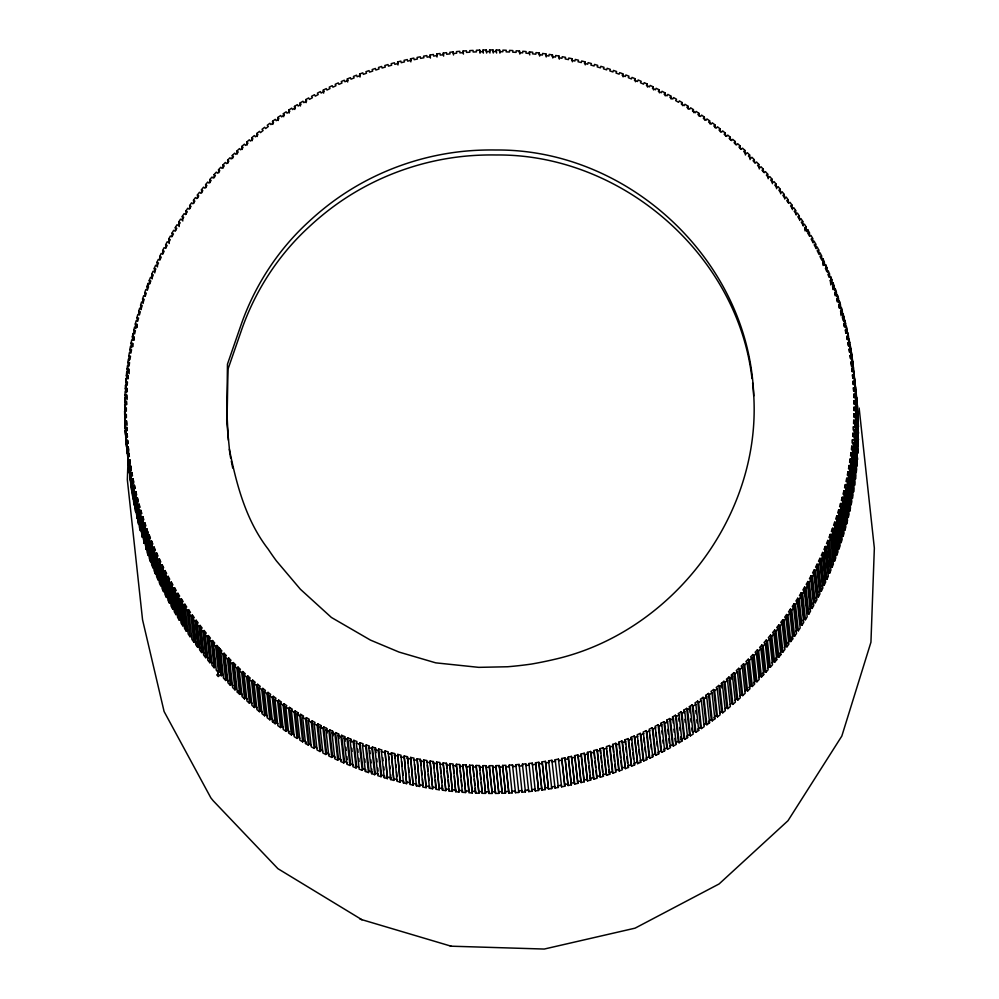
<?xml version="1.0" encoding="UTF-8"?>
<svg xmlns="http://www.w3.org/2000/svg" width="999" height="999" viewBox="0 0 999 999"><rect width="100%" height="100%" fill="white"/><g stroke="black" fill="none" stroke-linecap="round" stroke-linejoin="round"><path stroke-width="1.5" d="M443.618 56.144L443.281 53.072L446.541 52.66L446.728 54.271L450.025 53.884L449.837 52.273L453.159 51.923L453.321 53.534L456.63 53.209L456.468 51.586L459.79 51.299L459.915 52.91L463.236 52.647L463.099 51.024L466.433 50.787L466.521 52.41L469.842 52.198L469.742 50.587L473.076 50.4L473.139 52.023L476.461 51.873L476.386 50.25L479.72 50.137L479.757 51.761L483.079 51.673L483.041 50.037L486.301 49.987L486.301 51.611L489.622 51.573L489.622 49.95L492.944 49.95L492.919 51.573L496.241 51.598L496.266 49.975L499.587 50.037L499.537 51.661L502.859 51.748L502.909 50.125L506.231 50.237L506.143 51.861L509.465 52.01L509.552 50.375L512.862 50.562L512.749 52.173L516.071 52.385L516.183 50.762L519.492 50.999L519.355 52.61L522.664 52.872L522.802 51.249L526.111 51.548L525.936 53.159L529.245 53.484L529.42 51.873L532.717 52.223L532.517 53.834L535.814 54.221L536.013 52.597L539.31 53.009L539.085 54.62L542.382 55.057L542.607 53.447L545.904 53.921L545.641 55.519L548.926 56.019L549.175 54.408L552.459 54.945L552.172 56.543L555.444 57.093L555.731 55.494L559.015 56.081L558.691 57.68L561.95 58.292L562.275 56.693L565.534 57.343L565.197 58.929L568.443 59.603L568.793 58.017L572.04 58.716L571.665 60.302L574.9 61.026L575.274 59.441L578.458 60.19L578.059 61.763L581.281 62.55L581.68 60.976L584.914 61.801L584.49 63.374L587.687 64.211L588.124 62.637L591.358 63.524L590.884 65.085L594.08 65.984L594.542 64.423L597.689 65.347L597.202 66.896L600.374 67.857L600.861 66.309L603.995 67.283L603.471 68.831L606.63 69.843L607.155 68.294L610.339 69.356L609.79 70.892L612.924 71.953L613.473 70.417L616.583 71.516L616.008 73.039L619.118 74.163L619.692 72.64L622.789 73.789L622.19 75.312L625.274 76.486L625.886 74.975L628.958 76.186L628.334 77.685L631.393 78.933L632.03 77.422L635.102 78.696L634.44 80.182L637.474 81.481L638.149 79.982L641.196 81.306L640.496 82.792L643.518 84.141L644.218 82.655L647.177 84.016L646.465 85.477L649.462 86.888L650.174 85.415L653.196 86.863L652.447 88.312L655.419 89.773L656.156 88.312L659.09 89.785L658.329 91.234L661.263 92.732L662.037 91.296L664.947 92.82L664.16 94.256L667.07 95.817L667.869 94.381L670.766 95.979L669.942 97.39L672.814 99.001L673.638 97.59L676.523 99.238L675.674 100.624L678.521 102.298L679.37 100.899L682.18 102.572L681.293 103.946L684.115 105.669L684.989 104.283L687.836 106.044L686.925 107.417L689.71 109.178L690.621 107.817L693.381 109.603L692.457 110.951L695.204 112.762L696.128 111.413L698.875 113.262L697.914 114.585L700.636 116.458L701.585 115.122L704.307 117.02L703.333 118.344L706.006 120.255L706.992 118.943L709.627 120.854L708.628 122.153L711.276 124.113L712.275 122.815L714.884 124.8L713.86 126.074L716.47 128.084L717.494 126.811L720.092 128.846L719.043 130.107L721.615 132.155L722.664 130.894L725.237 132.992L724.163 134.241L726.698 136.339L727.771 135.09L730.257 137.2L729.17 138.424L731.655 140.572L732.754 139.348L735.227 141.521L734.103 142.72L736.563 144.905L737.674 143.706L740.122 145.929L738.985 147.115L741.395 149.35L742.532 148.164L744.904 150.399L743.743 151.561L746.103 153.846L747.277 152.672L749.612 154.97L748.438 156.119L750.761 158.429L751.947 157.293L754.257 159.64L753.059 160.764L755.344 163.124L756.543 162L758.79 164.36L757.567 165.459L759.802 167.857L761.026 166.758L763.248 169.168L762 170.255L764.198 172.69L765.446 171.616L767.657 174.113L766.395 175.175L768.556 177.647L769.817 176.586L771.915 179.058L770.641 180.095L772.739 182.605L774.025 181.568L776.111 184.103L774.812 185.115L776.872 187.675L778.171 186.663L780.194 189.211L778.883 190.21L780.893 192.795L782.205 191.796L784.215 194.43L782.879 195.404L784.852 198.027L786.188 197.053L788.124 199.7L786.775 200.649L788.686 203.297L790.047 202.36L791.932 205.02L790.559 205.944L792.419 208.629L793.793 207.717L795.616 210.389L794.23 211.288L796.041 214.011L797.427 213.124L799.225 215.871L797.826 216.746L799.587 219.493L800.998 218.631L802.734 221.403L801.31 222.24L803.021 225.025L804.445 224.188L806.118 226.973L804.694 227.797L806.343 230.607L807.779 229.795L809.427 232.655L807.979 233.441L809.59 236.288L811.038 235.502L812.599 238.311L811.138 239.073L812.686 241.958L814.148 241.184L815.684 244.081L814.197 244.817L815.696 247.727L817.182 246.978L818.681 249.95L817.182 250.662L818.631 253.584L820.117 252.872L821.528 255.794L820.017 256.481L821.415 259.428L822.914 258.753L824.287 261.738L822.776 262.4L824.1 265.372L825.624 264.723L826.935 267.72L825.399 268.356L826.685 271.353L828.208 270.729L829.457 273.738L827.921 274.35L829.145 277.372L830.681 276.773L831.88 279.795L830.319 280.369L831.493 283.416L833.041 282.842L834.165 285.876L832.604 286.426L833.715 289.498L835.276 288.948L836.363 292.058L834.789 292.582L835.851 295.667L837.412 295.155L838.423 298.202L836.85 298.701L837.836 301.81L839.422 301.311L840.384 304.445L838.798 304.907L839.734 308.029L841.32 307.567L842.232 310.701L840.634 311.139L841.508 314.285L843.106 313.848L843.955 316.995L842.344 317.407L843.168 320.554L844.767 320.155L845.554 323.301L843.943 323.688L844.704 326.86L846.315 326.473L847.04 329.645L845.429 329.982L846.128 333.167L847.739 332.829L848.426 336.051L846.802 336.376L847.439 339.573L849.063 339.26L849.674 342.432L848.039 342.719L848.626 345.929L850.249 345.642L850.811 348.876L849.175 349.138L849.699 352.36L851.335 352.098L851.822 355.282L850.174 355.519L850.636 358.741L852.284 358.504L852.721 361.763L851.073 361.963L851.473 365.197L853.121 364.997L853.496 368.256L851.847 368.431L852.184 371.665L853.833 371.491L854.145 374.75L852.497 374.9L852.784 378.146L854.432 378.009L854.682 381.193L853.034 381.318L853.246 384.565L854.907 384.453L858.091 417.082L858.228 420.354L855.394 394.23L853.733 394.293L853.845 397.552L855.494 397.49L858.328 423.613L858.403 426.873L855.569 400.749L853.908 400.786L853.958 404.046L855.606 404.021L858.466 433.404L855.619 407.28L853.97 407.28L853.945 410.539L855.606 410.539L858.391 439.922L855.606 410.539M125.325 414.086L124.7 404.67L126.349 404.695L126.423 401.436L124.763 401.411L124.863 398.151L126.511 398.201L126.648 394.942L124.987 394.892L125.15 391.633L126.798 391.72L126.985 388.461L125.325 388.374L125.549 385.127L127.198 385.239L127.447 381.98L125.787 381.868L126.074 378.621L127.722 378.758L128.022 375.512L126.374 375.374L126.711 372.127L128.359 372.302L128.721 369.056L127.073 368.881L127.472 365.646L129.121 365.846L129.545 362.612L127.897 362.4L128.359 359.165L129.995 359.403L130.482 356.168L128.834 355.944L129.358 352.709L130.994 352.972L131.531 349.75L129.895 349.5L130.457 346.341L132.093 346.628L132.692 343.419L131.069 343.132L131.706 339.922L133.329 340.234L133.991 337.038L132.368 336.713L133.054 333.516L134.678 333.853L135.389 330.669L133.779 330.332L134.528 327.135L136.139 327.51L136.925 324.338L135.315 323.963L136.126 320.766L137.725 321.178L138.574 318.019L136.963 317.607L137.825 314.498L139.423 314.935L140.31 311.788L138.724 311.363L139.648 308.192L141.246 308.654L142.195 305.532L140.609 305.07L141.583 301.973L143.157 302.46L144.168 299.35L142.595 298.863L143.644 295.729L145.217 296.241L146.291 293.157L144.718 292.632L145.817 289.573L147.365 290.11L148.501 287.038L146.94 286.501L148.089 283.441L149.638 284.016L150.824 280.969L149.276 280.394L150.487 277.36L152.023 277.959L153.259 274.925L151.723 274.325L152.997 271.303L154.52 271.94L155.819 268.931L154.296 268.294L155.619 265.297L157.13 265.946L158.491 262.962L156.968 262.312L158.329 259.378L159.828 260.065L161.239 257.105L159.74 256.418L161.189 253.446L162.675 254.158L164.136 251.224L162.65 250.512L164.123 247.615L165.597 248.351L167.12 245.442L165.647 244.705L167.208 241.758L168.669 242.52L170.242 239.648L168.781 238.886L170.379 236.026L171.828 236.813L173.451 233.953L172.003 233.167L173.651 230.319L175.087 231.144L176.761 228.321L175.337 227.497L177.01 224.738L178.421 225.574L180.157 222.789L178.746 221.94L180.519 219.143L181.918 220.005L183.691 217.245L182.293 216.383L184.091 213.649L185.477 214.535L187.3 211.813L185.926 210.926L187.775 208.217L189.136 209.128L191.021 206.431L189.66 205.519L191.571 202.834L192.919 203.771L194.855 201.111L193.506 200.175L195.442 197.565L196.766 198.526L198.751 195.904L197.415 194.93L199.45 192.295L200.762 193.282L202.797 190.684L201.486 189.698L203.534 187.138L204.82 188.137L206.905 185.589L205.607 184.578L207.717 182.03L208.991 183.067L211.114 180.557L209.84 179.52L211.963 177.048L213.224 178.109L215.384 175.624L214.136 174.575L216.321 172.128L217.557 173.202L219.768 170.767L218.531 169.68L220.779 167.258L221.99 168.356L224.251 165.959L223.039 164.86L225.337 162.462L226.523 163.586L228.833 161.226L227.635 160.102L229.957 157.78L231.119 158.916L233.466 156.606L232.292 155.457L234.665 153.159L235.814 154.321L238.212 152.048L237.05 150.886L239.485 148.601L240.622 149.788L243.044 147.552L241.92 146.366L244.355 144.168L245.467 145.379L247.927 143.182L246.828 141.983L249.313 139.81L250.399 141.034L252.909 138.886L251.823 137.662L254.333 135.552L255.394 136.788L257.942 134.69L256.88 133.441L259.465 131.344L260.502 132.605L263.087 130.544L262.05 129.283L264.66 127.248L265.672 128.534L268.294 126.523L267.27 125.237L269.892 123.264L270.891 124.563L273.551 122.59L272.552 121.291L275.249 119.343L276.224 120.654L278.921 118.731L277.947 117.42L280.657 115.522L281.606 116.858L284.328 114.985L283.391 113.649L286.114 111.813L287.038 113.162L289.797 111.339L288.886 109.99L291.683 108.179L292.582 109.54L295.379 107.767L294.48 106.406L297.302 104.658L298.177 106.031L300.999 104.308L300.137 102.934L302.972 101.236L303.808 102.635L306.668 100.961L305.831 99.575L308.679 97.939L309.49 99.351L312.387 97.727L311.563 96.316L314.498 94.705L315.284 96.141L318.206 94.568L317.42 93.144L320.354 91.596L321.129 93.032L324.076 91.521L323.301 90.085L326.261 88.599L326.998 90.047L329.97 88.586L329.245 87.138L332.205 85.702L332.917 87.175L335.926 85.764L335.214 84.303L338.261 82.905L338.936 84.378L341.97 83.029L341.283 81.543L344.28 80.245L344.93 81.731L347.989 80.432L347.327 78.946L350.399 77.66L351.024 79.171L354.108 77.922L353.471 76.424L356.556 75.2L357.155 76.723L360.252 75.524L359.652 74.013L362.812 72.84L363.386 74.363L366.508 73.227L365.934 71.703L369.043 70.604L369.58 72.14L372.714 71.066L372.177 69.53L375.362 68.469L375.874 70.017L379.033 68.993L378.521 67.445L381.643 66.471L382.118 68.019L385.302 67.058L384.815 65.509L388.012 64.56L388.474 66.134L391.658 65.222L391.208 63.661L394.418 62.775L394.842 64.348L398.052 63.499L397.627 61.926L400.836 61.114L401.236 62.687L404.458 61.901L404.071 60.315L407.28 59.553L407.654 61.139L410.889 60.402L410.527 58.829L413.823 58.104L414.16 59.69L417.407 59.016L417.07 57.43L420.304 56.793L420.616 58.379L423.876 57.767L423.576 56.169L426.81 55.582L427.085 57.18L430.357 56.631L430.082 55.02L433.391 54.483L433.641 56.094L436.925 55.594L436.675 53.983L439.997 53.509L440.209 55.12L443.506 54.683L443.281 53.072M257.68 684.303L260.514 710.426L259.453 711.675L256.618 685.564L257.68 684.303L260.24 686.363L259.191 687.624L262.025 713.748L264.61 715.796L261.775 689.672L262.812 688.398L265.409 690.409L264.373 691.695L267.22 717.806L269.83 719.804L266.995 693.681L267.994 692.382L270.629 694.355L269.63 695.654L272.465 721.765L275.162 723.738L272.315 697.627L273.301 696.315L275.974 698.239L275 699.55L277.834 725.661L280.544 727.572L277.71 701.46L278.671 700.124L281.381 701.997L280.419 703.333L283.254 729.457L285.939 731.268L283.104 705.144L284.028 703.796L286.775 705.631L285.839 706.967L288.686 733.091L291.433 734.889L288.599 708.766L289.51 707.404L292.282 709.178L291.383 710.551L294.218 736.663L297.053 738.436L294.218 712.324L295.092 710.938L297.914 712.662L297.028 714.048L299.862 740.172L302.66 741.845L299.825 715.721L300.687 714.335L303.521 716.008L302.672 717.394L305.507 743.518L308.379 745.179L305.544 719.055L306.381 717.644L309.253 719.268L308.416 720.679L311.263 746.802L314.148 748.401L311.313 722.277L312.125 720.853L315.022 722.427L314.223 723.85L317.058 749.974L319.967 751.51L317.133 725.386L317.907 723.95L320.841 725.474L320.067 726.91L322.902 753.034L325.836 754.507L323.002 728.396L323.751 726.935L326.71 728.408L325.961 729.857L328.796 755.981L331.818 757.429L328.971 731.318L329.695 729.844L332.692 731.256L331.968 732.717L334.802 758.84L337.774 760.214L334.927 734.09L335.627 732.617L338.649 733.965L337.949 735.451L340.784 761.563L343.831 762.911L340.996 736.787L341.658 735.301L344.705 736.6L344.031 738.086L346.878 764.21L349.937 765.484L347.103 739.372L347.739 737.861L350.799 739.11L350.162 740.621L352.997 766.733L356.081 767.956L353.234 741.832L353.846 740.321L356.943 741.52L356.331 743.031L359.165 769.143L362.262 770.316L359.415 744.193L360.002 742.669L363.112 743.805L362.525 745.329L365.372 771.453L368.469 772.552L365.634 746.428L366.196 744.904L369.318 745.978L368.768 747.514L371.603 773.638L374.725 774.687L371.89 748.563L372.415 747.015L375.562 748.039L375.037 749.587L377.872 775.711L381.069 776.71L378.234 750.599L378.733 749.038L381.905 750.012L381.406 751.56L384.24 777.684L387.387 778.621L385.015 750.936L388.211 751.847L390.572 779.52L393.793 780.419L391.396 752.734L394.605 753.583L397.003 781.268L400.174 782.092L397.739 754.395L400.961 755.194L403.384 782.879L406.63 783.653L404.183 755.956L407.417 756.693L409.865 784.402L413.124 785.114L410.639 757.404L413.886 758.091L416.371 785.801L419.63 786.45L417.12 758.74L420.379 759.365L422.889 787.075L426.161 787.674L423.626 759.952L426.898 760.514L429.433 788.236L432.654 788.76L430.082 761.038L433.354 761.55L435.926 789.272L439.223 789.759L436.613 762.025L439.91 762.474L442.507 790.209L445.804 790.621L443.169 762.886L446.466 763.286L449.1 791.021L452.41 791.383L449.737 763.648L453.047 763.973L455.706 791.707L459.016 792.02L456.331 764.272L459.64 764.547L462.325 792.294L465.634 792.532L462.912 764.797L466.233 765.009L468.956 792.756L472.265 792.931L469.518 765.197L472.839 765.346L475.586 793.094L478.908 793.218L476.123 765.471L479.445 765.571L482.23 793.318L485.551 793.381L482.742 765.646L486.063 765.684L488.873 793.431L492.195 793.431L489.36 765.684L492.682 765.671L495.516 793.418L498.838 793.368L495.979 765.621L499.3 765.546L501.96 790.122M485.551 793.381L482.742 765.646M488.873 793.431L486.063 765.684M855.556 413.798L853.908 413.773L853.82 417.033L855.481 417.058L858.216 446.441L855.481 417.058M128.284 453.509L127.335 479.732L142.557 619.83L164.098 711.513L210.876 797.889L213.212 800.773L277.922 868.68L361.975 919.754M478.908 793.218L476.123 765.471M482.23 793.318L481.281 782.479M855.369 420.317L853.72 420.254L853.583 423.514L855.231 423.576L858.079 449.7L857.904 452.959L856.255 452.872M857.904 452.959L855.231 423.576M472.265 792.931L469.518 765.197M475.586 793.094L475.337 788.398M855.069 426.835L853.421 426.748L853.221 430.007L854.869 430.094L857.479 459.465L854.869 430.094M465.634 792.532L462.912 764.797M854.644 433.341L852.996 433.229L852.734 436.476L854.382 436.6L857.229 462.724L856.942 465.971L855.294 465.821M856.942 465.971L854.382 436.6M459.016 792.02L456.331 764.272M462.325 792.294L462.475 790.671L459.165 790.396M854.095 439.847L852.447 439.697L852.135 442.944L853.783 443.094L856.618 469.218L856.268 472.465L854.632 472.277M856.268 472.465L853.783 443.094M452.41 791.383L449.737 763.648M455.706 791.707L454.383 776.273M853.433 446.341L851.785 446.166L851.41 449.4L853.059 449.587L855.893 475.699L855.494 478.946L853.845 478.733M855.494 478.946L852.646 452.822L853.059 449.587M445.804 790.621L443.169 762.886M449.1 791.021L449.313 789.397L446.016 789.01M852.646 452.822L851.011 452.622L850.574 455.856L852.209 456.056L855.057 482.18L854.582 485.414L851.747 459.29L852.209 456.056M439.223 789.759L436.613 762.025M442.507 790.209L442.407 785.526M851.747 459.29L850.112 459.053L849.612 462.287L851.248 462.512L854.095 488.636L853.558 491.87L851.935 491.595L851.598 488.523M853.558 491.87L850.723 465.746L851.248 462.512M432.654 788.76L430.082 761.038M850.723 465.746L849.088 465.484L848.538 468.693L850.174 468.968L853.009 495.079L852.422 498.301L850.798 498.014M852.422 498.301L849.587 472.177L850.174 468.968M426.161 787.674L423.626 759.952M429.433 788.236L429.732 786.638L426.461 786.076M849.587 472.177L847.951 471.89L847.339 475.099L848.975 475.387L851.81 501.51L851.16 504.72L849.537 504.395M851.16 504.72L848.326 478.608L848.975 475.387M419.63 786.45L417.12 758.74M848.326 478.608L846.702 478.284L846.028 481.481L847.651 481.793L850.486 507.917L849.799 511.051L848.176 510.701L847.676 506.093M849.799 511.051L846.952 484.94L847.651 481.793M413.124 785.114L410.639 757.404M416.371 785.801L416.72 784.203L413.474 783.528M846.952 484.94L845.341 484.59L844.605 487.762L846.228 488.124L849.063 514.235L848.301 517.432L846.69 517.057M848.301 517.432L845.454 491.308L846.228 488.124M406.63 783.653L404.183 755.956M845.454 491.308L843.855 490.934L843.056 494.105L844.667 494.48L847.502 520.604L846.677 523.788L845.079 523.376L843.581 509.552M846.677 523.788L843.843 497.664L844.667 494.48M400.174 782.092L397.739 754.395M403.384 782.879L403.796 781.305L400.587 780.506M843.843 497.664L842.244 497.265L841.395 500.412L842.994 500.824L845.828 526.948L844.967 530.057L843.368 529.62L842.706 523.476M844.967 530.057L842.12 503.933L842.994 500.824M393.793 780.419L391.396 752.734M842.12 503.933L840.534 503.496L839.622 506.643L841.22 507.08L844.055 533.191L843.106 536.363L841.52 535.889L838.685 509.777L840.271 510.239L843.106 536.363M840.271 510.239L841.22 507.08M387.387 778.621L385.015 750.936M390.572 779.52L390.709 774.887M838.685 509.777L837.724 512.899L839.31 513.361L842.145 539.485L841.158 542.569L839.585 542.07L836.75 515.959L838.323 516.446L841.158 542.569M838.323 516.446L839.31 513.361M381.069 776.71L381.568 775.162L378.733 749.038M384.24 777.684L384.74 776.136L381.568 775.162M836.75 515.959L835.726 519.055L837.299 519.555L840.134 545.679L839.073 548.813L837.499 548.289L834.664 522.177L836.225 522.689L839.073 548.813M836.225 522.689L837.299 519.555M374.725 774.687L375.249 773.139L372.415 747.015M834.664 522.177L833.578 525.262L835.152 525.786L837.986 551.898L836.887 554.957L835.326 554.408L834.565 556.455M836.887 554.957L834.04 528.846L835.152 525.786M368.469 772.552L369.031 771.016L366.196 744.904M371.603 773.638L371.828 769.03M834.04 528.846L832.492 528.296L831.355 531.356L832.904 531.918L831.742 534.964L834.59 561.076L833.041 560.501M834.59 561.076L835.751 558.029L832.492 528.296M362.262 770.316L362.837 768.793L360.002 742.669M365.372 771.453L365.946 769.929L362.837 768.793M831.742 534.964L830.206 534.378L829.008 537.425L830.556 538.011L829.332 541.046L832.167 567.157L830.631 566.558L827.796 540.434L829.332 541.046M832.167 567.157L833.391 564.123L830.206 534.378M356.081 767.956L356.693 766.445L353.846 740.321M827.796 540.434L826.548 543.456L828.084 544.068L830.918 570.192L829.632 573.201L828.109 572.577L825.274 546.453L826.797 547.09L829.632 573.201M349.937 765.484L350.574 763.985L347.739 737.861M826.797 547.09L828.084 544.068M825.274 546.453L823.975 549.462L825.499 550.087L828.333 576.211L826.985 579.22L825.474 578.558L822.639 552.435L824.15 553.096L826.985 579.22M824.15 553.096L825.499 550.087M343.831 762.911L344.505 761.413L341.658 735.301M822.639 552.435L821.278 555.419L822.789 556.068L825.624 582.192L824.25 585.114L822.764 584.427L819.917 558.316L821.415 559.003L824.25 585.114M824.575 580.544L825.474 578.558M821.415 559.003L822.789 556.068M337.774 760.214L338.461 758.728L335.627 732.617M819.917 558.316L818.506 561.263L820.004 561.95L822.839 588.074L821.378 591.046L819.892 590.334L817.057 564.21L818.543 564.922L821.378 591.046M821.815 586.401L822.764 584.427M818.543 564.922L820.004 561.95M331.818 757.429L332.542 755.968L329.695 729.844M817.057 564.21L815.584 567.145L817.07 567.857L819.904 593.98L818.418 596.865L816.945 596.128L814.11 570.004L815.584 570.754L818.418 596.865M818.918 592.282L819.892 590.334M815.584 570.754L817.07 567.857M325.836 754.507L326.586 753.059L323.751 726.935M814.11 570.004L812.587 572.914L814.06 573.651L816.895 599.775L815.309 602.709L813.86 601.947L811.013 575.824L812.474 576.585L815.309 602.709M815.933 598.064L816.945 596.128M812.474 576.585L814.06 573.651M319.967 751.51L320.754 750.074L317.907 723.95M811.013 575.824L809.44 578.696L810.901 579.47L813.735 605.581L812.125 608.441L810.689 607.654L807.841 581.53L809.29 582.33L812.125 608.441M812.799 603.858L813.86 601.947M809.29 582.33L810.901 579.47M314.148 748.401L314.96 746.977L312.125 720.853M807.841 581.53L806.205 584.378L807.654 585.177L810.489 611.288L808.865 614.073L807.429 613.249L804.595 587.137L806.018 587.949L808.865 614.073M809.59 609.552L810.689 607.654M806.018 587.949L807.654 585.177M308.379 745.179L309.215 743.768L306.381 717.644M804.595 587.137L802.909 589.947L804.332 590.771L807.18 616.883L805.444 619.705L804.033 618.868L801.198 592.744L802.609 593.593L805.444 619.705M802.609 593.593L804.332 590.771M302.66 741.845L303.521 740.446L300.687 714.335M305.507 743.518L306.368 742.12L303.521 740.446M801.198 592.744L799.462 595.529L800.873 596.378L803.708 622.502L801.96 625.237L800.574 624.375L797.726 598.251L799.125 599.125L801.96 625.237M802.884 620.716L804.033 618.868M799.125 599.125L800.873 596.378M297.053 738.436L297.939 737.062L295.092 710.938M797.726 598.251L795.941 600.998L797.339 601.873L800.174 627.996L798.326 630.781L796.952 629.882L794.118 603.758L795.491 604.657L798.326 630.781M795.491 604.657L797.339 601.873M291.433 734.889L292.345 733.528L289.51 707.404M794.118 603.758L792.269 606.48L793.656 607.38L796.49 633.503L794.617 636.201L793.256 635.289L790.421 609.165L791.782 610.089L794.617 636.201M795.716 631.693L796.952 629.882M791.782 610.089L793.656 607.38M285.939 731.268L286.863 729.919L284.028 703.796M790.421 609.165L788.536 611.85L789.897 612.774L792.731 638.885L790.808 641.57L789.46 640.634L786.625 614.51L787.961 615.459L790.808 641.57M791.995 637.075L793.256 635.289M787.961 615.459L789.897 612.774M280.544 727.572L281.506 726.248L278.671 700.124M786.625 614.51L784.677 617.17L786.026 618.106L788.86 644.23L786.925 646.84L785.589 645.866L782.754 619.742L784.078 620.716L786.925 646.84M787.524 643.281L789.46 640.634M784.078 620.716L786.026 618.106M275.162 723.738L276.136 722.427L273.301 696.315M782.754 619.742L780.768 622.365L782.092 623.339L784.927 649.45L782.929 652.035L781.618 651.048L778.783 624.924L780.094 625.923L782.929 652.035M784.265 647.614L785.589 645.866M780.094 625.923L782.092 623.339M269.83 719.804L270.829 718.506L267.994 692.382M272.465 721.765L273.476 720.479L270.829 718.506M778.783 624.924L776.747 627.509L778.046 628.508L780.893 654.62L778.833 657.192L777.534 656.168L774.7 630.057L775.986 631.068L778.833 657.192M781.618 651.048L779.582 653.633L780.893 654.62M775.986 631.068L778.046 628.508M264.61 715.796L265.647 714.51L262.812 688.398M774.7 630.057L772.614 632.604L773.9 633.616L776.747 659.74L774.625 662.275L773.351 661.238L770.516 635.114L768.381 637.624L769.655 638.661L772.489 664.785L770.304 667.307L769.055 666.246L766.221 640.122L764.035 642.594L765.296 643.656L768.131 669.78L765.933 672.215L764.71 671.128L761.862 645.017L759.64 647.439L760.876 648.526L763.711 674.65L761.45 677.072L760.251 675.961L757.404 649.837L755.144 652.235L756.355 653.334L759.19 679.457L756.93 681.805L755.731 680.681L752.896 654.557L750.586 656.905L751.772 658.029L754.62 684.153L752.297 686.475L751.123 685.326L748.288 659.203L745.928 661.513L747.102 662.662L749.937 688.786L747.552 691.083L746.403 689.909L743.568 663.798L741.171 666.058L742.319 667.232L745.154 693.343L742.719 695.616L741.595 694.43L738.748 668.319L736.313 670.541L737.437 671.728L740.284 697.851L737.836 700.037L736.725 698.838L733.89 672.714L731.418 674.899L731.917 679.507M777.534 656.168L775.449 658.716L776.747 659.74M774.625 662.275L771.777 636.151L773.9 633.616M771.927 662.911L773.351 661.238M770.304 667.307L767.469 641.183L769.655 638.661M252.66 680.144L255.494 706.268L254.42 707.504L251.586 681.393L252.66 680.144L255.182 682.255L254.108 683.503L256.943 709.615L259.453 711.675M767.607 667.894L769.055 666.246M765.933 672.215L763.099 646.091L765.296 643.656M247.715 675.898L250.549 702.01L249.45 703.234L246.616 677.122L247.715 675.898L250.2 678.046L249.101 679.27L251.935 705.394L254.42 707.504M764.71 671.128L762.474 673.563L763.711 674.65M761.45 677.072L758.616 650.948L760.876 648.526M242.819 671.54L245.654 697.664L244.543 698.863L241.696 672.739L242.819 671.54L245.267 673.738L244.143 674.937L246.978 701.061L249.45 703.234M758.74 677.559L760.251 675.961M237.999 667.082L240.834 693.206L239.698 694.38L236.85 668.256L237.999 667.082L240.397 669.33L239.261 670.504L242.095 696.628L244.543 698.863M756.93 681.805L754.083 655.681L756.355 653.334M753.421 683.029L755.731 680.681M752.297 686.475L749.45 660.351L751.772 658.029M233.291 662.574L236.139 688.698L234.965 689.847L232.13 663.736L233.291 662.574L235.652 664.859L234.49 666.021L237.325 692.132L239.698 694.38M237.325 692.132L238.499 690.971M748.763 687.637L751.123 685.326M747.552 691.083L744.717 664.959L747.102 662.662M228.659 657.966L231.493 684.078L230.307 685.227L227.472 659.103L228.659 657.966L230.981 660.289L229.795 661.425L232.63 687.549L234.965 689.847M744.804 691.42L746.403 689.909M742.719 695.616L739.884 669.505L742.319 667.232M224.088 653.259L226.923 679.37L225.712 680.494L222.877 654.37L224.088 653.259L226.361 655.619L225.162 656.743L227.997 682.854L230.307 685.227M739.972 695.916L741.595 694.43M737.836 700.037L734.989 673.925L737.437 671.728M219.63 648.501L222.477 674.625L221.241 675.724L218.406 649.6L219.63 648.501L221.865 650.911L220.642 651.997L223.476 678.121L225.712 680.494M735.077 700.287L736.725 698.838M216.895 645.491L219.743 671.615L218.494 672.702L215.659 646.578L216.895 645.491L219.106 647.926L219.942 655.606M221.241 675.724L217.869 649.013L219.106 647.926M220.704 675.124L221.94 674.038M732.517 676.111L735.351 702.222L732.854 704.382L730.019 678.271L732.517 676.111L731.418 674.899M730.019 678.271L728.945 677.035L726.423 679.183L727.509 680.406L730.344 706.53L727.834 708.628L726.773 707.379L723.925 681.268L721.378 683.353L721.877 687.961M730.094 704.582L731.78 703.159L728.945 677.035M212.537 640.546L215.372 666.67L214.111 667.732L211.276 641.608L212.537 640.546L214.698 643.019L213.436 644.08L216.271 670.192L218.494 672.702M727.834 708.628L724.987 682.504L727.509 680.406M725.062 708.778L726.773 707.379M208.316 635.601L211.164 661.725L209.877 662.762L207.043 636.638L208.316 635.601L210.439 638.111L209.153 639.148L212 665.272L214.111 667.732M722.439 684.602L725.274 710.726L722.689 712.811L719.842 686.688L722.439 684.602L721.378 683.353M719.842 686.688L718.805 685.426L716.221 687.474L717.257 688.736L720.092 714.859L717.482 716.882L716.47 715.596L713.636 689.485L711.001 691.483L712.025 692.769L714.859 718.893L712.237 720.853L711.238 719.555L708.403 693.431L705.744 695.391L706.081 698.463M719.917 712.911L721.653 711.55L718.805 685.426M204.171 630.544L207.005 656.668L205.707 657.679L202.872 631.555L204.171 630.544L206.244 633.091L204.945 634.103L207.78 660.227L209.877 662.762M717.482 716.882L714.647 690.771L717.257 688.736M716.47 715.596L713.848 717.607L714.859 718.893M200.125 625.436L202.972 651.548L201.648 652.547L198.813 626.423L200.125 625.436L202.148 628.009L200.836 629.008L203.671 655.119L205.707 657.679M712.237 720.853L709.39 694.73L712.025 692.769M711.238 719.555L708.578 721.515L709.565 722.814L706.867 724.762L705.906 723.438L703.071 697.314L700.361 699.225L701.335 700.549L704.17 726.673L701.448 728.546L700.511 727.222L697.677 701.098L694.942 702.959L695.878 704.295L698.713 730.419L695.928 732.279L695.004 730.931L692.17 704.807L689.397 706.618L690.072 712.762M196.191 620.267L199.038 646.39L197.702 647.364L194.867 621.241L196.191 620.267L198.164 622.889L196.84 623.851L199.675 649.974L201.648 652.547M706.867 724.762L704.033 698.638L706.73 696.69L705.744 695.391M704.108 724.712L705.906 723.438M192.332 614.997L195.167 641.121L193.818 642.07L190.984 615.946L192.332 614.997L194.256 617.644L192.907 618.593L195.742 644.717L197.702 647.364M701.448 728.546L698.613 702.434L701.335 700.549M700.511 727.222L697.777 729.083L698.713 730.419M191.408 635.801L190.047 636.725L187.213 610.601L188.574 609.677L190.447 612.362L189.086 613.286L190.984 615.946M695.928 732.279L693.081 706.156L695.878 704.295M693.169 732.13L695.004 730.931M187.737 630.369L186.351 631.268L183.516 605.144L184.89 604.245L186.713 606.967L185.339 607.867L187.213 610.601M690.321 707.966L693.156 734.09L690.409 735.851L687.574 709.74L690.321 707.966L689.397 706.618M684.215 713.199L683.878 710.127L686.675 708.366L687.574 709.74M686.675 708.366L689.522 734.49L686.713 736.251L687.599 737.612L684.777 739.36L683.915 737.974L681.081 711.862L678.246 713.573L679.108 714.947L681.942 741.071L679.108 742.756L678.271 741.358L675.436 715.234L672.564 716.895L673.239 723.039M184.203 624.949L182.805 625.824L179.97 599.7L181.368 598.826L183.142 601.585L181.731 602.459L183.516 605.144M684.777 739.36L681.942 713.236L684.765 711.5L683.878 710.127M681.942 741.071L681.081 739.685L683.915 737.974M180.744 619.43L179.333 620.279L176.486 594.155L177.909 593.306L179.633 596.091L178.209 596.94L179.97 599.7M679.108 742.756L676.273 716.633L679.108 714.947M675.399 743.019L678.271 741.358M174.525 587.674L177.36 613.798L175.936 614.622L173.102 588.498L174.525 587.674L176.199 590.484L174.763 591.308L177.61 617.432L179.333 620.279M673.401 718.293L676.236 744.417L673.326 746.078L670.491 719.954L673.401 718.293L672.564 716.895M667.12 723.226L666.783 720.154L669.68 718.543L670.491 719.954M669.617 746.265L672.514 744.655L669.68 718.543M171.304 582.067L174.138 608.179L172.69 608.978L169.855 582.867L171.304 582.067L172.914 584.902L171.466 585.701L174.313 611.825L175.936 614.622M667.594 721.565L670.429 747.677L667.557 749.25L664.722 723.126L667.594 721.565L666.783 720.154M661.35 726.323L661.013 723.251L663.935 721.69L664.722 723.126M663.935 721.69L666.77 747.814L663.848 749.375L664.635 750.798L661.688 752.334L660.938 750.898L658.091 724.774L655.144 726.285L658.741 753.845L655.781 755.319L655.044 753.858L652.21 727.747L649.225 729.195L652.797 756.767L649.762 758.216L649.063 756.743L646.228 730.631L643.219 732.03L646.753 759.615L643.768 760.963L643.094 759.49L640.259 733.366L637.225 734.715L640.746 762.312L637.674 763.636L634.19 736.026L631.131 737.312L631.468 740.384M170.654 599.388L170.991 602.472L169.53 603.234L166.683 577.122L168.144 576.348L169.718 579.22L168.257 579.982L171.091 606.106L172.69 608.978M661.688 752.334L658.853 726.223L661.8 724.687L661.013 723.251M660.938 750.898L657.979 752.397L658.741 753.845M167.62 593.631L167.957 596.703L166.471 597.452L163.636 571.328L165.11 570.591L166.621 573.488L165.147 574.225L167.982 600.349L169.53 603.234M655.781 755.319L652.946 729.195L655.906 727.722M655.044 753.858L652.072 755.319L652.797 756.767M164.698 587.837L165.035 590.909L163.549 591.633L160.702 565.509L162.2 564.785L163.649 567.719L162.163 568.431L164.997 594.555L166.471 597.452M649.762 758.216L646.927 732.092L649.962 730.656M649.063 756.743L646.053 758.141L646.753 759.615M161.726 580.456L162.225 585.077L160.727 585.764L157.892 559.64L159.39 558.953L160.789 561.9L159.291 562.599L162.125 588.711L163.549 591.633M643.768 760.963L640.933 734.852L643.918 733.491M643.094 759.49L640.059 760.838L640.746 762.312M159.515 579.133L157.992 579.795L155.157 553.683L156.681 553.009L158.017 555.993L156.506 556.655L159.34 582.779L160.727 585.764M637.674 763.636L634.84 737.524L637.899 736.188M637.037 762.15L633.978 763.436L634.627 764.922L631.555 766.196L628.096 738.573L625.012 739.797L625.511 744.417M156.918 573.164L155.382 573.801L152.547 547.677L154.071 547.04L155.369 550.037L153.834 550.674L156.681 576.798L157.992 579.795M631.555 766.196L628.708 740.072L631.78 738.81L631.131 737.312M630.931 764.685L627.847 765.921L628.471 767.432L625.386 768.631L621.952 740.996L618.856 742.17L619.517 748.326M154.433 567.157L152.897 567.757L150.05 541.645L151.586 541.033L152.822 544.055L151.286 544.667L154.121 570.779L155.382 573.801M625.386 768.631L622.552 742.507L625.636 741.308L625.012 739.797M621.69 768.293L624.8 767.12M152.06 561.113L150.512 561.688L147.677 535.576L149.226 534.989L150.399 538.036L148.851 538.623L151.686 564.735L152.897 567.757M619.442 743.693L622.29 769.804L619.193 770.953L616.358 744.829L619.442 743.693L618.856 742.17M613.498 752.11L612.662 744.43L615.784 743.306L616.358 744.829M615.784 743.306L618.631 769.43L615.496 770.554L614.835 764.41M147.665 548.876L146.091 549.4L143.257 523.276L144.818 522.752L145.879 525.836L144.318 526.361L147.153 552.484L148.252 555.594L145.417 529.47L146.978 528.921L148.601 536.6M148.102 531.98L146.541 532.542L147.677 535.576M613.224 745.953L616.071 772.077L612.899 773.189L610.052 747.065L613.224 745.953L612.662 744.43M610.052 747.065L609.527 745.529L606.381 746.603L609.752 774.25L606.568 775.299L606.068 773.75L603.221 747.639L600.062 748.651L600.561 753.258M609.752 774.25L609.215 772.714L612.362 771.653L609.527 745.529M606.568 775.299L603.733 749.175L606.917 748.139M606.068 773.75L602.897 774.762L603.408 776.31L600.287 777.272L596.965 749.6L593.793 750.561L594.617 758.241M145.642 542.744L144.068 543.244L141.234 517.12L142.807 516.62L143.819 519.73L142.233 520.229L146.091 549.4M600.287 777.272L597.452 751.161L600.574 750.187L600.062 748.651M599.812 775.724L596.628 776.673L595.953 770.529M143.731 536.525L142.145 536.987L139.298 510.876L140.896 510.402L141.833 513.523L140.247 513.986L144.068 543.244M594.268 752.11L597.102 778.233L593.906 779.158L591.071 753.034L594.268 752.11L593.793 750.561M588.586 763.124L587.424 752.372L590.621 751.473L591.071 753.034M583.703 778.658L581.031 754.07L584.24 753.234L587.499 780.918L590.709 780.057L590.259 778.496L593.456 777.597L590.621 751.473M138.686 517.707L137.075 518.094L134.241 491.97L135.852 491.595L136.626 494.755L135.015 495.142L137.85 521.266L138.649 524.413L135.814 498.289L137.412 497.877L138.237 501.036L136.638 501.448L139.473 527.572L140.335 530.719L137.5 504.595L139.098 504.158L139.985 507.292L138.386 507.729L142.145 536.987M587.499 780.918L584.665 754.807L587.874 753.933L587.424 752.372M587.075 779.357L583.866 780.194L584.29 781.767L581.068 782.567L577.847 754.869L574.612 755.656L577.847 783.353L574.625 784.103L571.416 756.393L568.181 757.117L571.378 784.827L568.081 785.526L564.91 757.816L561.663 758.491L564.822 786.201L561.588 786.825L561.288 785.226L558.029 785.838L558.329 787.437L555.019 788.024L554.745 786.425L551.473 786.962L551.748 788.573L548.501 789.085L545.417 761.363L542.132 761.85L545.217 789.572L541.895 790.034L538.848 762.312L535.551 762.736L538.598 790.471L535.277 790.883L535.102 789.26L531.793 789.635L531.98 791.245L528.721 791.595L525.736 763.848L522.427 764.173L522.577 765.783L519.255 766.071L519.13 764.447L515.821 764.71L515.946 766.333L512.612 766.558L512.524 764.934L509.203 765.134L509.303 766.757L505.969 766.92L505.906 765.296L502.597 765.434L505.494 793.181L502.16 793.281L499.3 765.546M581.068 782.567L578.234 756.455L581.443 755.644L581.031 754.07M577.447 781.78L580.681 780.993M574.625 784.103L571.778 757.979L574.999 757.23L574.612 755.656M571.016 783.241L574.263 782.517M124.663 407.929L126.324 407.929L126.311 411.188L124.65 411.201L124.675 414.46L126.336 414.423L126.386 417.682L124.738 417.719L124.813 420.979L126.473 420.916L126.586 424.175L124.937 424.238L125.075 427.51L126.736 427.41L126.898 430.669L125.25 430.756L125.449 434.028L131.481 489.298L131.98 492.482L129.133 466.371L130.769 466.096L131.306 469.318L129.67 469.58L132.505 495.704L133.079 498.951L130.245 472.827L131.868 472.527L132.467 475.736L130.832 476.036L133.666 502.147L134.291 505.319L131.443 479.208L133.079 478.883L133.729 482.067L132.105 482.392L135.627 511.75L132.792 485.626L134.415 485.277L135.127 488.461L133.504 488.811L137.075 518.094M568.081 785.526L565.247 759.415L568.543 758.703L568.181 757.117M564.497 784.602L567.757 783.94M561.663 758.491L561.987 760.077L558.753 760.714L558.453 759.115L555.182 759.715L558.329 787.437M551.748 788.573L548.626 760.851L551.91 760.301L552.185 761.9L555.494 761.313L555.182 759.715M548.501 789.085L545.666 762.961L548.901 762.449L548.626 760.851M544.967 787.974L548.251 787.474M129.133 466.371L128.646 463.186L130.282 462.949L129.808 459.715L128.172 459.952L127.722 456.705L129.358 456.493L128.946 453.259L127.31 453.471L126.923 450.212L128.571 450.037L128.209 446.79L126.561 446.978L126.249 443.781L127.897 443.631L127.61 440.384L125.949 440.534L125.687 437.275L127.335 437.15L127.11 433.903L125.449 434.028M541.895 790.034L539.06 763.923L542.37 763.461L542.132 761.85M538.386 788.86L541.683 788.423M535.551 762.736L535.764 764.347L532.442 764.759L532.267 763.149L528.958 763.511L531.98 791.245M519.13 764.447L522.09 792.195L525.412 791.907L525.262 790.284L528.571 789.972L528.721 791.595M512.524 764.934L515.459 792.669L518.781 792.444L518.656 790.821L521.965 790.571L522.09 792.195M855.394 394.23L855.256 390.971L853.608 391.059L853.446 387.799L855.094 387.712M505.969 766.92L508.816 793.044L512.137 792.869L512.05 791.245L515.359 791.058L515.459 792.669M502.597 765.434L505.432 791.558L508.753 791.42L508.816 793.044M499.325 767.17L502.659 767.057M498.813 791.745L502.135 791.658L502.16 793.281M492.682 765.671L492.682 767.294L496.003 767.244L498.838 793.368M492.195 791.807L495.516 791.795M486.038 767.307L489.36 767.319L492.195 793.431M485.576 791.757L488.898 791.795M479.395 767.195L482.717 767.269M478.958 791.595L482.28 791.695M360.065 919.142L451.111 946.19L544.255 949.05L635.089 928.158L719.093 883.953L787.999 820.703L841.832 736.051L870.941 642.232L874.35 548.114L859.128 408.017M472.752 766.97L476.073 767.095M472.352 791.308L475.674 791.47M466.121 766.633L469.43 766.82M465.759 790.908L469.068 791.133L466.233 765.009M459.49 766.171L462.799 766.42M452.872 765.596L456.181 765.896M452.584 789.759L455.881 790.097M446.266 764.897L449.562 765.259M439.672 764.085L442.969 764.51M439.46 788.149L442.744 788.598M433.091 763.149L436.388 763.636M432.917 787.162L436.201 787.674M426.598 762.125L429.807 762.649M420.055 760.951L423.326 761.55M419.955 784.852L423.214 785.476M413.536 759.677L416.795 760.326M407.03 758.278L410.289 758.99M407.018 782.08L410.252 782.816M400.549 756.767L403.796 757.542M394.168 755.157L397.327 755.968M394.243 778.845L397.44 779.707M387.737 753.408L390.959 754.295M387.862 777.047L391.046 777.971M381.406 751.56L384.553 752.497M375.037 749.587L378.234 750.599M375.249 773.139L378.396 774.163M368.768 747.514L371.89 748.563M450.087 945.841L451.111 946.19M369.031 771.016L372.152 772.102M362.525 745.329L365.634 746.428M356.331 743.031L359.415 744.193M356.693 766.445L358.741 767.232M350.162 740.621L353.234 741.832M350.574 763.985L353.634 765.234M344.031 738.086L347.103 739.372M344.505 761.413L347.54 762.724M337.949 735.451L340.996 736.787M338.461 758.728L341.483 760.089M331.968 732.717L334.927 734.09M332.542 755.968L335.527 757.379M325.961 729.857L328.971 731.318M326.586 753.059L329.558 754.52M320.067 726.91L323.002 728.396M320.754 750.074L322.702 751.086M314.223 723.85L317.133 725.386M314.96 746.977L316.895 748.026M308.416 720.679L311.313 722.277M309.215 743.768L311.126 744.854M302.672 717.394L305.544 719.055M297.028 714.048L299.825 715.721M297.939 737.062L299.812 738.211M291.383 710.551L294.218 712.324M292.345 733.528L294.193 734.715M285.839 706.967L288.599 708.766M286.863 729.919L289.61 731.743M791.37 637.974L792.731 638.885M280.419 703.333L283.104 705.144M281.506 726.248L283.316 727.497M275 699.55L277.71 701.46M276.136 722.427L277.922 723.713M269.63 695.654L272.315 697.627M264.373 691.695L266.995 693.681M265.647 714.51L267.382 715.858M259.191 687.624L261.775 689.672M260.514 710.426L262.225 711.8M770.516 635.114L771.777 636.151M254.108 683.503L256.618 685.564M255.494 706.268L257.18 707.679M766.221 640.122L767.469 641.183M249.101 679.27L251.586 681.393M250.549 702.01L252.21 703.446M761.862 645.017L763.099 646.091M244.143 674.937L246.616 677.122M245.654 697.664L247.29 699.125M757.404 649.837L758.616 650.948M239.261 670.504L241.696 672.739M240.834 693.206L242.445 694.692M752.896 654.557L754.083 655.681M234.49 666.021L236.85 668.256M748.288 659.203L749.45 660.351M229.795 661.425L232.13 663.736M231.493 684.078L233.042 685.639M743.568 663.798L744.717 664.959M225.162 656.743L227.472 659.103M226.923 679.37L228.446 680.956M738.748 668.319L739.884 669.505M220.642 651.997L222.877 654.37M733.89 672.714L734.989 673.925M219.743 671.615L221.204 673.239M213.436 644.08L215.659 646.578M731.78 703.159L732.854 704.382M209.153 639.148L211.276 641.608M723.925 681.268L724.987 682.504M211.164 661.725L212.562 663.386M204.945 634.103L207.043 636.638M721.653 711.55L722.689 712.811M207.005 656.668L208.391 658.353M200.836 629.008L202.872 631.555M713.636 689.485L714.647 690.771M202.972 651.548L204.308 653.271M196.84 623.851L198.813 626.423M708.403 693.431L709.39 694.73M199.038 646.39L200.349 648.139M192.907 618.593L194.867 621.241M703.071 697.314L704.033 698.638M195.167 641.121L196.453 642.881M193.818 642.07L191.92 639.41L188.574 609.677M697.677 701.098L698.613 702.434M190.047 636.725L188.174 633.978L184.89 604.245M692.17 704.807L693.081 706.156M186.351 631.268L184.578 628.571L181.368 598.826M689.522 734.49L690.409 735.851M182.805 625.824L181.056 623.051L177.909 593.306M681.081 711.862L681.942 713.236M174.763 591.308L176.486 594.155M675.436 715.234L676.273 716.633M177.36 613.798L178.484 615.671M171.466 585.701L173.102 588.498M672.514 744.655L673.326 746.078M168.257 579.982L169.855 582.867M666.77 747.814L667.557 749.25M165.147 574.225L166.683 577.122M658.091 724.774L658.853 726.223M162.163 568.431L163.636 571.328M652.21 727.747L652.946 729.195M159.291 562.599L160.702 565.509M646.228 730.631L646.927 732.092M156.506 556.655L157.892 559.64M640.259 733.366L640.933 734.852M153.834 550.674L155.157 553.683M634.19 736.026L634.84 737.524M151.286 544.667L152.547 547.677M628.096 738.573L628.708 740.072M148.851 538.623L150.05 541.645M621.952 740.996L622.552 742.507M150.512 561.688L149.375 558.653L146.391 530.444M618.631 769.43L619.193 770.953M144.318 526.361L145.417 529.47M612.362 771.653L612.899 773.189M142.233 520.229L143.257 523.276M603.221 747.639L603.733 749.175M140.247 513.986L141.234 517.12M596.965 749.6L597.452 751.161M138.386 507.729L139.298 510.876M593.456 777.597L593.906 779.158M136.638 501.448L137.5 504.595M584.24 753.234L584.665 754.807M135.015 495.142L135.814 498.289M577.847 754.869L578.234 756.455M133.504 488.811L134.241 491.97M571.416 756.393L571.778 757.979M132.105 482.392L132.792 485.626M564.91 757.816L565.247 759.415M229.358 449.225C236.463 484.44 245.891 520.429 268.269 549.263A263.561 258.541 -6.2 0 0 276.398 560.889L300.387 589.248L331.393 617.457L370.454 640.097L399.026 652.072L435.751 662.849L478.771 667.357L507.604 666.758A397.764 390.197 -6.2 0 0 531.443 664.06A394.63 387.113 -6.2 0 0 554.92 659.265C676.485 631.331 767.232 507.692 752.622 382.929M230.182 455.581L230.744 458.354M231.306 461.113L232.717 468.044M130.832 476.036L131.443 479.208M129.67 469.58L130.245 472.827M545.417 761.363L545.666 762.961M751.997 378.571C737.687 254.121 621.103 153.709 496.291 154.982A266.071 261.001 -6.2 0 0 481.93 155.107C424.525 156.918 367.944 177.984 323.464 214.335A270.879 265.722 -6.2 0 0 309.016 226.935C278.746 254.608 255.657 290.06 241.995 328.733L227.997 369.143L227.11 416.645L228.371 440.159M131.006 486.076L125.949 440.534M855.119 384.627L855.556 387.887M538.848 762.312L539.06 763.923M129.758 476.336L130.145 479.595M855.956 391.121L856.33 394.368M528.958 763.511L529.145 765.134L525.886 765.471L525.736 763.848M229.895 454.195L226.723 421.103L227.46 364.173L241.446 323.763C255.12 285.09 278.209 249.625 308.479 221.953A270.879 265.722 -6.2 0 1 322.927 209.353C367.407 173.002 423.988 151.948 481.393 150.137A266.071 261.001 -6.2 0 1 495.754 150C629.607 148.801 749.462 261.85 753.721 395.954M852.721 361.763L856.992 400.874L856.667 397.614M851.822 355.282L857.517 407.317L857.267 404.12M851.335 352.098L853.333 370.542M853.67 373.614L854.17 378.221M854.907 384.453L857.941 413.836M850.811 348.876L852.309 362.712M852.646 365.784L853.146 370.392M850.249 345.642L851.248 354.857M851.585 357.929L852.085 362.537M852.584 367.145L852.921 370.217M849.674 342.432L850.336 348.576M850.673 351.648L851.011 354.72M849.063 339.26L850.062 348.476M848.426 336.051L849.262 343.743M851.073 361.963L851.573 366.571M851.847 368.431L852.184 371.503M852.497 374.9L852.834 377.972M847.739 332.829L848.238 337.437M848.576 340.509L848.913 343.581M850.174 355.519L850.511 358.591M853.034 381.318L853.358 384.39M853.446 387.799L853.77 390.871M847.04 329.645L847.377 332.717M847.714 335.789L848.051 338.861M849.175 349.138L849.512 352.21M853.733 394.293L854.07 397.365M846.315 326.473L846.99 332.63M848.039 342.719L848.376 345.791M845.554 323.301L846.053 327.922M853.908 400.786L854.245 403.858M846.802 336.376L847.127 339.448M844.767 320.155L845.266 324.762M853.97 407.28L854.307 410.352M843.955 316.995L844.792 324.675M845.429 329.982L845.753 333.067M843.106 313.848L843.943 321.528M853.908 413.773L854.232 416.845M843.943 323.688L844.28 326.76M842.232 310.701L842.894 316.858M854.32 421.64L854.657 424.712M853.72 420.254L854.058 423.339M841.32 307.567L841.995 313.711M840.384 304.445L840.883 309.053M853.421 426.748L853.92 431.356M840.634 311.139L841.133 315.746M839.422 301.311L840.084 307.455M838.423 298.202L838.923 302.809M852.996 433.229L853.321 436.301M838.798 304.907L839.135 307.979M837.412 295.155L838.086 301.298M836.363 292.058L836.862 296.666M852.447 439.697L852.946 444.305M836.85 298.701L837.174 301.773M835.276 288.948L835.938 295.092M851.785 446.166L852.284 450.774M834.165 285.876L834.664 290.484M834.789 292.582L835.127 295.654M833.041 282.842L833.366 285.914M851.011 452.622L851.348 455.694M831.88 279.795L832.379 284.403M832.604 286.426L832.941 289.498M830.681 276.773L831.018 279.845M850.112 459.053L850.948 466.733M851.61 472.889L851.947 475.961M852.609 482.105L852.946 485.177M830.319 280.369L830.818 284.977M829.457 273.738L829.794 276.81M849.088 465.484L850.099 474.7M850.599 479.308L850.923 482.38M826.935 267.72L827.434 272.327M825.624 264.723L825.961 267.794M847.951 471.89L849.125 482.642M849.625 487.25L849.962 490.322M824.287 261.738L824.625 264.81M822.914 258.753L823.251 261.825M846.702 478.284L847.04 481.356M847.701 487.5L848.201 492.107M848.7 496.715L849.2 501.323M822.776 262.4L823.101 265.472M821.528 255.794L822.027 260.402M845.341 484.59L846.178 492.27M846.677 496.878L847.177 501.486M818.681 249.95L819.18 254.558M843.855 490.934L844.355 495.541M844.679 498.613L845.354 504.757M845.691 507.829L846.19 512.45M815.684 244.081L816.183 248.689M842.244 497.265L843.243 506.481M812.599 238.311L813.099 242.919M840.534 503.496L842.369 520.392M809.427 232.655L809.764 235.727M807.779 229.795L808.116 232.867M806.118 226.973L806.618 231.581M804.694 227.797L805.019 230.869M802.734 221.403L803.233 226.011M799.225 215.871L799.737 220.479M795.616 210.389L796.116 215.01M791.932 205.02L792.432 209.628M788.124 199.7L788.461 202.772M784.215 194.43L784.727 199.038M780.194 189.211L780.694 193.818M776.111 184.103L776.61 188.711M771.915 179.058L772.414 183.666M767.657 174.113L768.156 178.721M763.248 169.168L763.586 172.24M758.79 164.36L759.29 168.968M754.257 159.64L754.595 162.712M749.612 154.97L750.112 159.578M744.904 150.399L745.404 155.007M740.122 145.929L740.459 149.001M735.227 141.521L735.551 144.593M730.257 137.2L730.594 140.272M725.237 132.992L725.574 136.064M720.092 128.846L720.429 131.918M714.884 124.8L715.222 127.872M709.627 120.854L709.964 123.926M704.307 117.02L704.645 120.092M698.875 113.262L699.2 116.334M693.381 109.603L693.718 112.675M687.836 106.044L688.161 109.116M682.18 102.572L682.504 105.644M670.766 95.979L671.091 99.051M664.947 92.82L665.284 95.892M659.09 89.785L659.427 92.857M653.196 86.863L653.521 89.935M647.177 84.016L647.514 87.088M706.73 696.69L709.565 722.814M635.102 78.696L635.426 81.768M695.779 710.639L696.103 713.711M696.778 719.854L697.115 722.939M622.789 73.789L623.126 76.873M690.734 718.905L691.071 721.977M691.745 728.134L692.07 731.206M684.765 711.5L687.599 737.612M684.877 719.355L685.214 722.427M678.746 718.181L679.083 721.253M679.745 727.397L680.082 730.469M680.744 736.613L681.081 739.685M673.9 729.195L674.238 732.267M674.899 738.411L675.237 741.483M667.782 729.37L668.281 733.978M668.781 738.586L669.28 743.194M661.8 724.687L664.635 750.798M661.85 730.931L662.187 734.015M662.849 740.159L663.186 743.231M584.914 61.801L585.252 64.873M655.806 732.429L656.306 737.037M656.818 741.645L657.317 746.253M649.899 735.339L650.399 739.947M650.898 744.555L651.398 749.175M572.04 58.716L572.377 61.788M643.88 738.174L644.38 742.781M644.879 747.389L645.391 751.997M637.899 740.858L638.398 745.466M638.898 750.074L639.397 754.682M559.015 56.081L559.34 59.153M631.78 738.81L634.627 764.922M631.805 743.456L632.467 749.612M632.804 752.684L633.478 758.828M552.459 54.945L552.797 58.017M625.636 741.308L628.471 767.432M625.849 747.489L626.348 752.097M626.848 756.705L627.522 762.849M545.904 53.921L546.228 56.993M619.855 751.398L620.529 757.542M620.854 760.614L621.528 766.757M539.31 53.009L539.647 56.081M613.836 755.182L614.497 761.338M606.88 751.211L607.542 757.354M607.879 760.426L608.553 766.57M608.878 769.642L609.215 772.714M529.42 51.873L529.745 54.945M600.574 750.187L603.408 776.31M600.899 756.33L601.56 762.474M601.898 765.546L602.572 771.69M519.492 50.999L519.83 54.071M594.954 761.313L595.629 767.457M587.874 753.933L590.709 780.057M588.923 766.196L589.585 772.352M589.922 775.424L590.259 778.496M581.443 755.644L584.29 781.767M499.587 50.037L499.925 53.109M574.999 757.23L577.847 783.353M496.266 49.975L496.603 53.047M492.944 49.95L493.281 53.022M568.543 758.703L571.378 784.827M489.622 49.95L489.947 53.022M486.301 49.987L486.625 53.059M561.987 760.077L564.822 786.201M483.041 50.037L483.366 53.122M558.453 759.115L561.588 786.825M479.72 50.137L480.044 53.209M551.91 760.301L555.019 788.024M542.37 763.461L545.217 789.572M463.099 51.024L463.436 54.096M535.764 764.347L538.598 790.471M532.267 763.149L535.277 790.883M453.159 51.923L453.496 54.995M522.427 764.173L525.412 791.907M515.821 764.71L518.781 792.444M436.675 53.983L437.013 57.055M509.203 765.134L512.137 792.869M430.082 55.02L430.419 58.092M506.081 766.832L508.753 791.42M492.682 767.294L495.516 793.418M410.527 58.829L410.864 61.901M479.445 765.571L479.945 770.179M480.282 773.251L480.944 779.407M397.627 61.926L397.964 65.01M472.839 765.346L474.001 776.111M474.338 779.183L475.012 785.326M459.64 764.547L459.965 767.619M460.302 770.691L460.976 776.847M461.301 779.919L461.975 786.063M453.384 767.045L454.046 773.189M446.466 763.286L446.978 767.894M447.302 770.966L447.977 777.11M448.301 780.182L448.976 786.325M440.409 767.082L441.071 773.226M441.408 776.298L442.082 782.454M359.652 74.013L359.99 77.085M433.354 761.55L434.028 767.694M434.528 772.302L435.027 776.91M435.364 779.982L436.026 786.138M427.397 765.122L428.059 771.278M428.396 774.35L429.058 780.494M347.327 78.946L347.664 82.018M420.379 759.365L421.041 765.509M421.553 770.117L422.053 774.725M422.552 779.332L423.052 783.94M414.548 764.235L415.047 768.843M415.559 773.451L416.059 778.059M407.417 756.693L408.079 762.836M408.579 767.457L409.078 772.065M409.578 776.673L410.077 781.28M401.623 761.338L402.135 765.946M402.634 770.554L403.134 775.162M323.301 90.085L323.639 93.157M394.605 753.583L395.104 758.191M395.766 764.335L396.103 767.407M396.603 772.027L397.103 776.635M388.711 756.455L389.036 759.527M389.71 765.671L390.047 768.743M382.742 757.692L383.067 760.763M383.741 766.907L384.078 769.992M305.831 99.575L306.156 102.647M375.562 748.039L376.061 752.647M376.735 758.803L377.06 761.875M377.734 768.019L378.072 771.091M300.137 102.934L300.462 106.006M369.817 750.586L370.154 753.658M370.829 759.814L371.153 762.886M294.48 106.406L294.817 109.478M364.785 759.165L365.11 762.237M288.886 109.99L289.211 113.074M357.767 749.2L358.104 752.272M358.778 758.416L359.103 761.488M283.391 113.649L283.716 116.721M350.799 739.11L351.136 742.182M351.798 748.338L352.135 751.41M277.947 117.42L278.284 120.492M344.705 736.6L345.204 741.208M345.866 747.352L346.203 750.424M346.878 756.568L347.202 759.64M272.552 121.291L272.889 124.376M338.649 733.965L339.148 738.573M332.692 731.256L333.191 735.863M326.71 728.408L327.21 733.016M256.88 133.441L257.218 136.513M320.841 725.474L321.178 728.546M251.823 137.662L252.16 140.734M246.828 141.983L247.153 145.055M241.92 146.366L242.245 149.45M237.05 150.886L237.387 153.958M297.914 712.662L298.239 715.734M232.292 155.457L232.63 158.529M227.635 160.102L227.972 163.174M223.039 164.86L223.364 167.932M218.531 169.68L218.868 172.752M214.136 174.575L214.473 177.647M209.84 179.52L210.177 182.592M205.607 184.578L205.944 187.65M201.486 189.698L201.81 192.77M197.415 194.93L197.752 198.002M193.506 200.175L193.843 203.247M189.66 205.519L189.997 208.591M185.926 210.926L186.251 213.998M182.293 216.383L182.792 220.991M178.746 221.94L179.246 226.561M175.337 227.497L175.662 230.582M220.28 658.678L220.779 663.286M221.278 667.894L221.778 672.502M172.003 233.167L172.34 236.239M168.781 238.886L169.281 243.494M165.647 244.705L165.984 247.777M162.65 250.512L162.987 253.584M159.74 256.418L160.077 259.49M156.968 262.312L157.48 266.92M154.296 268.294L154.795 272.914M151.723 274.325L152.223 278.933M149.276 280.394L149.613 283.466M148.089 283.441L148.426 286.526M146.94 286.501L147.278 289.573M144.718 292.632L145.055 295.704M142.595 298.863L143.094 303.471M140.609 305.07L141.109 309.678M168.144 576.348L169.318 587.1M169.655 590.172L170.317 596.316M138.724 311.363L139.048 314.435M165.11 570.591L166.284 581.343M166.621 584.415L167.283 590.559M136.963 317.607L137.3 320.679M136.925 324.338L137.263 327.41M162.2 564.785L163.361 575.549M163.699 578.621L164.36 584.765M135.315 323.963L135.814 328.571M159.39 558.953L160.389 568.169M160.727 571.241L161.401 577.385M133.779 330.332L134.116 333.404M133.991 337.038L134.316 340.11M133.054 333.516L133.391 336.588M156.681 553.009L157.343 559.165M157.842 563.773L158.341 568.381M158.841 572.989L159.34 577.597M132.368 336.713L132.692 339.797M132.692 343.419L133.029 346.491M154.071 547.04L154.57 551.648M154.907 554.72L155.407 559.328M155.906 563.936L156.406 568.556M131.069 343.132L131.568 347.739M151.586 541.033L152.422 548.713M152.922 553.321L153.434 557.929M153.933 562.537L154.258 565.621M129.895 349.5L130.232 352.572M149.226 534.989L149.725 539.597M150.062 542.669L150.399 545.741M151.061 551.898L151.398 554.969M128.834 355.944L129.346 360.552M146.978 528.921L147.477 533.528M127.897 362.4L128.396 367.02M128.721 369.056L129.221 373.663M144.818 522.752L145.33 527.36M128.022 375.512L128.359 378.584M144.318 524.338L144.643 527.41M127.073 368.881L127.572 373.489M142.807 516.62L143.307 521.228M126.711 372.127L127.373 378.271M126.374 375.374L126.711 378.446M140.896 510.402L141.221 513.474M126.074 378.621L126.398 381.693M140.31 510.364L140.647 513.436M126.985 388.461L127.323 391.533M125.787 381.868L126.299 386.476M139.098 504.158L139.423 507.23M125.549 385.127L126.386 392.807M126.648 394.942L127.148 399.563M137.412 497.877L137.912 502.497M125.325 388.374L125.662 391.446M126.423 401.436L126.761 404.508M135.852 491.595L136.351 496.203M124.987 394.892L125.487 399.5M124.863 398.151L125.362 402.759M134.415 485.277L134.74 488.349M124.763 401.411L125.437 407.555M133.079 478.883L133.579 483.491M124.7 404.67L125.362 410.814M126.473 420.916L126.973 425.524M131.868 472.527L132.205 475.599M126.736 427.41L127.06 430.482M130.769 466.096L131.269 470.704M124.65 411.201L125.325 417.345M127.11 433.903L127.435 436.975M129.808 459.715L130.307 464.323M124.675 414.46L125.35 420.604M127.61 440.384L127.934 443.456M128.209 446.79L128.709 451.398M128.946 453.259L129.283 456.331M124.738 417.719L125.399 423.863M124.813 420.979L125.312 425.586M125.986 431.743L126.324 434.815M124.937 424.238L125.437 428.846M125.762 431.918L126.436 438.074M127.098 444.218L127.435 447.29M125.075 427.51L126.411 439.797M126.91 444.405L127.41 449.013M125.25 430.756L126.423 441.521M126.748 444.592L127.422 450.736M127.76 453.808L128.297 460.139M129.083 469.905L129.408 473.089M128.521 463.399L128.796 466.658M505.432 791.558L505.494 793.181M855.494 397.49L855.569 400.749M495.979 765.621L496.003 767.244M855.606 404.021L855.619 407.28M489.36 765.684L489.36 767.319M218.032 673.826L216.783 674.924L218.244 676.56L219.505 675.449L218.032 673.826"/></g></svg>
